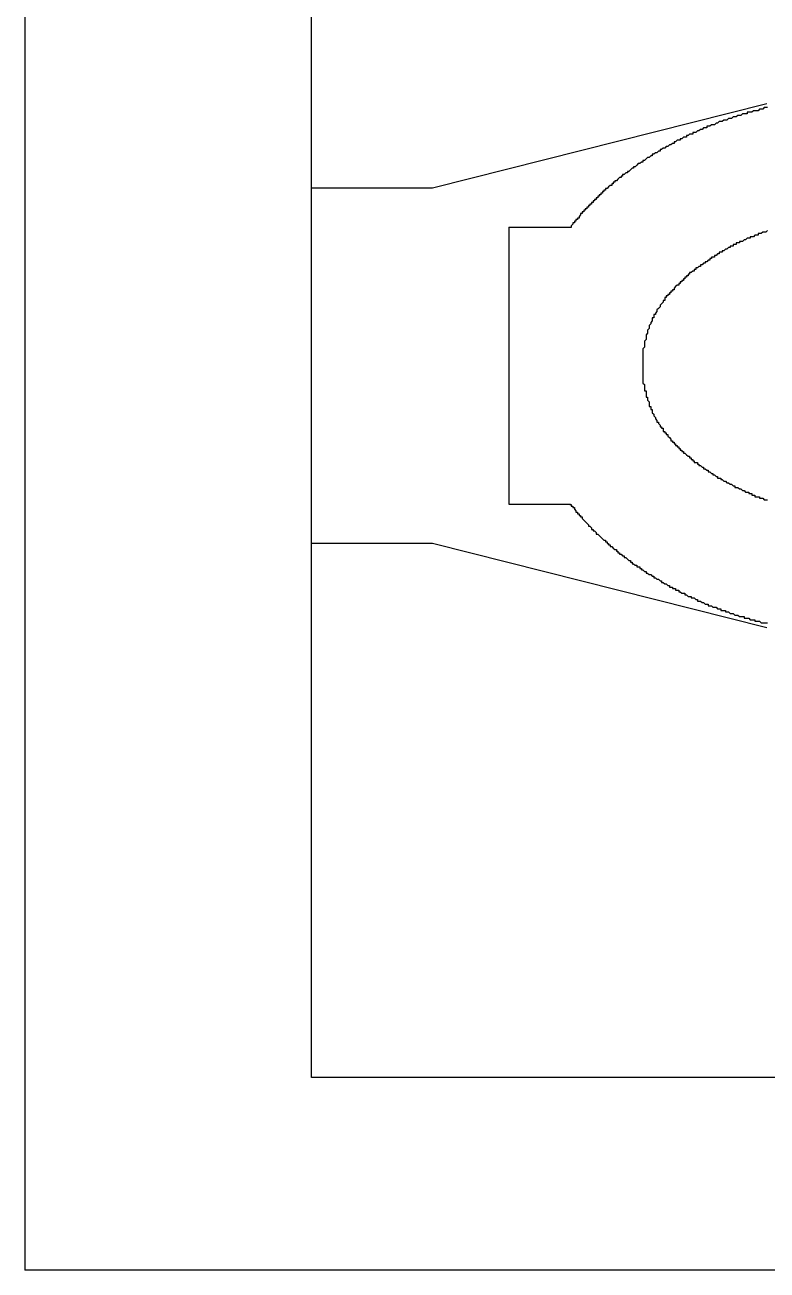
# Model space of a CAD drawing. Header units: inches. Extents: x -233729 to 737493, y -275239 to 196021.
# Drawn here: x 372067 to 372544, y -221366 to -220566 of the extents above; entities that cross this region are included whole.
import ezdxf

# ---------------------------------------------------------------- set-up
doc = ezdxf.new("R2010")
doc.units = ezdxf.units.IN
doc.header["$MEASUREMENT"] = 0
doc.layers.add('_FL_FAC_OFFICES', color=252, linetype='Continuous')
doc.layers.add('_FL_FAC_WALLS', color=252, linetype='Continuous')

# ---------------------------------------------------------------- blocks, each defined once
blk = doc.blocks.new('FL_Building')
at = {"layer": '_FL_FAC_OFFICES', "color": 0}
for p, q in [((2258967.35, -302501.92), (2258967.35, -305645.17)), ((2259151.5, -305521.35), (2259151.5, -303997.35)), ((2259229.29, -304949.85), (2259444.23, -304895.72)), ((2259151.5, -304949.85), (2259229.29, -304949.85)), ((2259151.5, -305178.45), (2259151.5, -304949.85)), ((2259278.5, -304975.25), (2259317.96, -304975.25)), ((2259278.5, -304975.25), (2259278.5, -305153.05)), ((2259278.5, -305153.05), (2259317.96, -305153.05)), ((2259229.29, -305178.45), (2259151.5, -305178.45)), ((2259444.23, -305232.58), (2259229.29, -305178.45)), ((2259444.23, -305232.58), (2259444.23, -305232.58)), ((2260980.3, -305521.35), (2259151.5, -305521.35)), ((2261104.13, -305645.17), (2258967.35, -305645.17))]:
    blk.add_line(p, q, dxfattribs=at)
blk.add_lwpolyline([(2258967.35, -302501.92), (2258967.35, -305645.17)], dxfattribs=at)
for points in [[(2259444.56, -304898.37, 0), (2259443.56, -304898.37, 0), (2259442.56, -304898.37, 0), (2259441.56, -304899.37, 0), (2259441.56, -304899.37, 0), (2259440.56, -304899.37, 0), (2259439.56, -304899.37, 0), (2259439.56, -304899.37, 0), (2259438.56, -304900.37, 0), (2259437.56, -304900.37, 0), (2259436.56, -304900.37, 0), (2259436.56, -304900.37, 0), (2259435.56, -304900.37, 0), (2259434.56, -304901.37, 0), (2259434.56, -304901.37, 0), (2259433.56, -304901.37, 0), (2259432.56, -304901.37, 0), (2259431.56, -304901.37, 0), (2259431.56, -304902.37, 0), (2259430.56, -304902.37, 0), (2259429.56, -304902.37, 0), (2259429.56, -304902.37, 0), (2259428.56, -304902.37, 0), (2259427.56, -304903.37, 0), (2259427.56, -304903.37, 0)], [(2259427.56, -304903.37, 0), (2259426.56, -304903.37, 0), (2259425.56, -304903.37, 0), (2259425.56, -304903.37, 0), (2259424.56, -304904.37, 0), (2259423.56, -304904.37, 0), (2259423.56, -304904.37, 0), (2259422.56, -304904.37, 0), (2259422.56, -304904.37, 0), (2259421.56, -304905.37, 0), (2259420.56, -304905.37, 0), (2259420.56, -304905.37, 0), (2259419.56, -304905.37, 0), (2259419.56, -304905.37, 0), (2259418.56, -304906.37, 0), (2259417.56, -304906.37, 0), (2259417.56, -304906.37, 0), (2259416.56, -304906.37, 0), (2259416.56, -304906.37, 0), (2259415.56, -304907.37, 0), (2259414.56, -304907.37, 0), (2259414.56, -304907.37, 0), (2259413.56, -304907.37, 0), (2259412.56, -304908.37, 0), (2259412.56, -304908.37, 0), (2259411.56, -304908.37, 0), (2259411.56, -304908.37, 0), (2259410.56, -304909.37, 0), (2259409.56, -304909.37, 0), (2259409.56, -304909.37, 0), (2259408.56, -304909.37, 0), (2259408.56, -304909.37, 0), (2259407.56, -304910.37, 0), (2259406.56, -304910.37, 0), (2259406.56, -304910.37, 0), (2259405.56, -304910.37, 0), (2259405.56, -304911.37, 0), (2259404.56, -304911.37, 0), (2259403.56, -304911.37, 0), (2259403.56, -304911.37, 0), (2259402.56, -304912.37, 0), (2259402.56, -304912.37, 0), (2259401.56, -304912.37, 0), (2259401.56, -304912.37, 0), (2259400.56, -304913.37, 0), (2259399.56, -304913.37, 0), (2259399.56, -304913.37, 0), (2259398.56, -304914.37, 0), (2259398.56, -304914.37, 0), (2259397.56, -304914.37, 0), (2259396.56, -304914.37, 0), (2259396.56, -304915.37, 0), (2259395.56, -304915.37, 0), (2259395.56, -304915.37, 0), (2259394.56, -304915.37, 0), (2259393.56, -304916.37, 0), (2259393.56, -304916.37, 0), (2259392.56, -304916.37, 0), (2259392.56, -304917.37, 0), (2259391.56, -304917.37, 0), (2259391.56, -304917.37, 0), (2259390.56, -304917.37, 0), (2259389.56, -304918.37, 0), (2259389.56, -304918.37, 0), (2259388.56, -304918.37, 0), (2259388.56, -304919.37, 0), (2259387.56, -304919.37, 0), (2259387.56, -304919.37, 0), (2259386.56, -304919.37, 0), (2259385.56, -304920.37, 0), (2259385.56, -304920.37, 0), (2259384.56, -304920.37, 0), (2259384.56, -304921.37, 0), (2259383.56, -304921.37, 0), (2259383.56, -304921.37, 0), (2259382.56, -304922.37, 0), (2259381.56, -304922.37, 0), (2259381.56, -304922.37, 0), (2259380.56, -304923.37, 0), (2259380.56, -304923.37, 0), (2259379.56, -304923.37, 0), (2259379.56, -304923.37, 0), (2259378.56, -304924.37, 0), (2259377.56, -304924.37, 0), (2259377.56, -304924.37, 0), (2259376.56, -304925.37, 0), (2259376.56, -304925.37, 0), (2259375.56, -304925.37, 0), (2259375.56, -304926.37, 0), (2259374.56, -304926.37, 0), (2259374.56, -304926.37, 0), (2259373.56, -304927.37, 0), (2259372.56, -304927.37, 0), (2259372.56, -304927.37, 0), (2259371.56, -304928.37, 0), (2259371.56, -304928.37, 0), (2259370.56, -304928.37, 0), (2259370.56, -304929.37, 0), (2259369.56, -304929.37, 0), (2259369.56, -304929.37, 0), (2259368.56, -304930.37, 0), (2259367.56, -304930.37, 0), (2259367.56, -304930.37, 0), (2259366.56, -304931.37, 0), (2259366.56, -304931.37, 0), (2259365.56, -304932.37, 0), (2259365.56, -304932.37, 0), (2259364.56, -304932.37, 0), (2259364.56, -304933.37, 0), (2259363.56, -304933.37, 0), (2259363.56, -304933.37, 0), (2259362.56, -304934.37, 0), (2259362.56, -304934.37, 0), (2259361.56, -304934.37, 0), (2259360.56, -304935.37, 0), (2259360.56, -304935.37, 0), (2259359.56, -304936.37, 0), (2259359.56, -304936.37, 0), (2259358.56, -304936.37, 0), (2259358.56, -304937.37, 0), (2259357.56, -304937.37, 0), (2259357.56, -304937.37, 0), (2259356.56, -304938.37, 0), (2259356.56, -304938.37, 0), (2259355.56, -304939.37, 0), (2259355.56, -304939.37, 0), (2259354.56, -304939.37, 0), (2259354.56, -304940.37, 0), (2259353.56, -304940.37, 0)], [(2259353.56, -304940.37, 0), (2259353.56, -304940.37, 0), (2259352.56, -304941.37, 0), (2259352.56, -304941.37, 0), (2259352.56, -304941.37, 0), (2259352.56, -304941.37, 0), (2259351.56, -304941.37, 0), (2259351.56, -304942.37, 0), (2259351.56, -304942.37, 0), (2259350.56, -304942.37, 0), (2259350.56, -304942.37, 0), (2259350.56, -304943.37, 0), (2259349.56, -304943.37, 0), (2259349.56, -304943.37, 0), (2259349.56, -304943.37, 0), (2259348.56, -304944.37, 0), (2259348.56, -304944.37, 0), (2259348.56, -304944.37, 0), (2259348.56, -304944.37, 0), (2259347.56, -304945.37, 0), (2259347.56, -304945.37, 0), (2259347.56, -304945.37, 0), (2259346.56, -304945.37, 0), (2259346.56, -304946.37, 0), (2259346.56, -304946.37, 0), (2259345.56, -304946.37, 0), (2259345.56, -304946.37, 0), (2259345.56, -304947.37, 0), (2259345.56, -304947.37, 0), (2259344.56, -304947.37, 0), (2259344.56, -304947.37, 0), (2259344.56, -304948.37, 0), (2259343.56, -304948.37, 0), (2259343.56, -304948.37, 0), (2259343.56, -304948.37, 0), (2259342.56, -304949.37, 0), (2259342.56, -304949.37, 0), (2259342.56, -304949.37, 0), (2259342.56, -304949.37, 0), (2259341.56, -304950.37, 0), (2259341.56, -304950.37, 0), (2259341.56, -304950.37, 0), (2259340.56, -304950.37, 0), (2259340.56, -304951.37, 0), (2259340.56, -304951.37, 0), (2259340.56, -304951.37, 0), (2259339.56, -304951.37, 0), (2259339.56, -304952.37, 0), (2259339.56, -304952.37, 0), (2259338.56, -304952.37, 0), (2259338.56, -304953.37, 0), (2259338.56, -304953.37, 0), (2259337.56, -304953.37, 0), (2259337.56, -304953.37, 0), (2259337.56, -304954.37, 0), (2259337.56, -304954.37, 0), (2259336.56, -304954.37, 0), (2259336.56, -304954.37, 0), (2259336.56, -304955.37, 0), (2259336.56, -304955.37, 0), (2259335.56, -304955.37, 0), (2259335.56, -304955.37, 0), (2259335.56, -304956.37, 0), (2259334.56, -304956.37, 0), (2259334.56, -304956.37, 0), (2259334.56, -304957.37, 0), (2259334.56, -304957.37, 0), (2259333.56, -304957.37, 0), (2259333.56, -304957.37, 0), (2259333.56, -304958.37, 0), (2259332.56, -304958.37, 0), (2259332.56, -304958.37, 0), (2259332.56, -304958.37, 0), (2259332.56, -304959.37, 0), (2259331.56, -304959.37, 0), (2259331.56, -304959.37, 0), (2259331.56, -304960.37, 0), (2259331.56, -304960.37, 0), (2259330.56, -304960.37, 0), (2259330.56, -304960.37, 0), (2259330.56, -304961.37, 0), (2259329.56, -304961.37, 0), (2259329.56, -304961.37, 0), (2259329.56, -304962.37, 0), (2259329.56, -304962.37, 0), (2259328.56, -304962.37, 0), (2259328.56, -304962.37, 0), (2259328.56, -304963.37, 0), (2259328.56, -304963.37, 0), (2259327.56, -304963.37, 0), (2259327.56, -304964.37, 0), (2259327.56, -304964.37, 0), (2259326.56, -304964.37, 0), (2259326.56, -304964.37, 0), (2259326.56, -304965.37, 0), (2259326.56, -304965.37, 0), (2259325.56, -304965.37, 0), (2259325.56, -304966.37, 0), (2259325.56, -304966.37, 0), (2259325.56, -304966.37, 0), (2259324.56, -304966.37, 0), (2259324.56, -304967.37, 0), (2259324.56, -304967.37, 0), (2259324.56, -304967.37, 0), (2259323.56, -304968.37, 0), (2259323.56, -304968.37, 0), (2259323.56, -304968.37, 0), (2259323.56, -304969.37, 0), (2259322.56, -304969.37, 0), (2259322.56, -304969.37, 0), (2259322.56, -304969.37, 0), (2259322.56, -304970.37, 0), (2259321.56, -304970.37, 0), (2259321.56, -304970.37, 0), (2259321.56, -304971.37, 0), (2259321.56, -304971.37, 0), (2259320.56, -304971.37, 0), (2259320.56, -304972.37, 0), (2259320.56, -304972.37, 0), (2259320.56, -304972.37, 0), (2259319.56, -304972.37, 0), (2259319.56, -304973.37, 0), (2259319.56, -304973.37, 0), (2259319.56, -304973.37, 0), (2259318.56, -304974.37, 0), (2259318.56, -304974.37, 0), (2259318.56, -304974.37, 0), (2259318.56, -304975.37, 0), (2259317.56, -304975.37, 0)], [(2259444.56, -304977.37, 0), (2259443.56, -304978.37, 0), (2259443.56, -304978.37, 0), (2259442.56, -304978.37, 0), (2259442.56, -304978.37, 0), (2259441.56, -304978.37, 0), (2259441.56, -304978.37, 0), (2259441.56, -304978.37, 0), (2259440.56, -304979.37, 0), (2259440.56, -304979.37, 0), (2259439.56, -304979.37, 0), (2259439.56, -304979.37, 0), (2259439.56, -304979.37, 0), (2259438.56, -304979.37, 0), (2259438.56, -304980.37, 0), (2259437.56, -304980.37, 0), (2259437.56, -304980.37, 0), (2259436.56, -304980.37, 0), (2259436.56, -304980.37, 0), (2259436.56, -304980.37, 0), (2259435.56, -304981.37, 0), (2259435.56, -304981.37, 0), (2259434.56, -304981.37, 0), (2259434.56, -304981.37, 0), (2259434.56, -304981.37, 0), (2259433.56, -304981.37, 0), (2259433.56, -304982.37, 0), (2259432.56, -304982.37, 0), (2259432.56, -304982.37, 0), (2259432.56, -304982.37, 0), (2259431.56, -304982.37, 0), (2259431.56, -304982.37, 0), (2259430.56, -304983.37, 0), (2259430.56, -304983.37, 0), (2259430.56, -304983.37, 0), (2259429.56, -304983.37, 0), (2259429.56, -304983.37, 0), (2259428.56, -304984.37, 0), (2259428.56, -304984.37, 0), (2259428.56, -304984.37, 0), (2259427.56, -304984.37, 0), (2259427.56, -304984.37, 0), (2259426.56, -304984.37, 0), (2259426.56, -304985.37, 0), (2259426.56, -304985.37, 0), (2259425.56, -304985.37, 0), (2259425.56, -304985.37, 0), (2259424.56, -304985.37, 0), (2259424.56, -304986.37, 0), (2259424.56, -304986.37, 0), (2259423.56, -304986.37, 0), (2259423.56, -304986.37, 0), (2259422.56, -304986.37, 0), (2259422.56, -304987.37, 0), (2259422.56, -304987.37, 0), (2259421.56, -304987.37, 0), (2259421.56, -304987.37, 0), (2259420.56, -304987.37, 0), (2259420.56, -304988.37, 0), (2259420.56, -304988.37, 0), (2259419.56, -304988.37, 0), (2259419.56, -304988.37, 0), (2259418.56, -304989.37, 0), (2259418.56, -304989.37, 0), (2259418.56, -304989.37, 0), (2259417.56, -304989.37, 0), (2259417.56, -304989.37, 0), (2259416.56, -304990.37, 0), (2259416.56, -304990.37, 0), (2259416.56, -304990.37, 0), (2259415.56, -304990.37, 0), (2259415.56, -304990.37, 0), (2259415.56, -304991.37, 0), (2259414.56, -304991.37, 0), (2259414.56, -304991.37, 0), (2259413.56, -304991.37, 0), (2259413.56, -304992.37, 0), (2259413.56, -304992.37, 0), (2259412.56, -304992.37, 0), (2259412.56, -304992.37, 0), (2259411.56, -304993.37, 0), (2259411.56, -304993.37, 0), (2259411.56, -304993.37, 0), (2259410.56, -304993.37, 0), (2259410.56, -304993.37, 0), (2259410.56, -304994.37, 0), (2259409.56, -304994.37, 0), (2259409.56, -304994.37, 0), (2259408.56, -304994.37, 0), (2259408.56, -304995.37, 0), (2259408.56, -304995.37, 0), (2259407.56, -304995.37, 0), (2259407.56, -304995.37, 0), (2259407.56, -304996.37, 0), (2259406.56, -304996.37, 0), (2259406.56, -304996.37, 0), (2259406.56, -304996.37, 0), (2259405.56, -304997.37, 0), (2259405.56, -304997.37, 0), (2259404.56, -304997.37, 0), (2259404.56, -304997.37, 0), (2259404.56, -304998.37, 0), (2259403.56, -304998.37, 0), (2259403.56, -304998.37, 0), (2259403.56, -304998.37, 0), (2259402.56, -304999.37, 0), (2259402.56, -304999.37, 0), (2259401.56, -304999.37, 0), (2259401.56, -304999.37, 0), (2259401.56, -305000.37, 0), (2259400.56, -305000.37, 0), (2259400.56, -305000.37, 0), (2259400.56, -305000.37, 0), (2259399.56, -305001.37, 0), (2259399.56, -305001.37, 0), (2259399.56, -305001.37, 0)], [(2259399.56, -305001.37, 0), (2259398.56, -305001.37, 0), (2259398.56, -305001.37, 0), (2259398.56, -305002.37, 0), (2259398.56, -305002.37, 0), (2259398.56, -305002.37, 0), (2259397.56, -305002.37, 0), (2259397.56, -305002.37, 0), (2259397.56, -305002.37, 0), (2259397.56, -305002.37, 0), (2259397.56, -305003.37, 0), (2259397.56, -305003.37, 0), (2259396.56, -305003.37, 0), (2259396.56, -305003.37, 0), (2259396.56, -305003.37, 0), (2259396.56, -305003.37, 0), (2259396.56, -305003.37, 0), (2259395.56, -305004.37, 0), (2259395.56, -305004.37, 0), (2259395.56, -305004.37, 0), (2259395.56, -305004.37, 0), (2259395.56, -305004.37, 0), (2259395.56, -305004.37, 0), (2259394.56, -305004.37, 0), (2259394.56, -305005.37, 0), (2259394.56, -305005.37, 0), (2259394.56, -305005.37, 0), (2259394.56, -305005.37, 0), (2259394.56, -305005.37, 0), (2259393.56, -305005.37, 0), (2259393.56, -305006.37, 0), (2259393.56, -305006.37, 0), (2259393.56, -305006.37, 0), (2259393.56, -305006.37, 0), (2259392.56, -305006.37, 0), (2259392.56, -305006.37, 0), (2259392.56, -305006.37, 0), (2259392.56, -305007.37, 0), (2259392.56, -305007.37, 0), (2259392.56, -305007.37, 0), (2259391.56, -305007.37, 0), (2259391.56, -305007.37, 0), (2259391.56, -305007.37, 0), (2259391.56, -305008.37, 0), (2259391.56, -305008.37, 0), (2259391.56, -305008.37, 0), (2259390.56, -305008.37, 0), (2259390.56, -305008.37, 0), (2259390.56, -305008.37, 0), (2259390.56, -305008.37, 0), (2259390.56, -305009.37, 0), (2259389.56, -305009.37, 0), (2259389.56, -305009.37, 0), (2259389.56, -305009.37, 0), (2259389.56, -305009.37, 0), (2259389.56, -305009.37, 0), (2259389.56, -305010.37, 0), (2259388.56, -305010.37, 0), (2259388.56, -305010.37, 0), (2259388.56, -305010.37, 0), (2259388.56, -305010.37, 0), (2259388.56, -305010.37, 0), (2259388.56, -305011.37, 0), (2259387.56, -305011.37, 0), (2259387.56, -305011.37, 0), (2259387.56, -305011.37, 0), (2259387.56, -305011.37, 0), (2259387.56, -305011.37, 0), (2259387.56, -305012.37, 0), (2259386.56, -305012.37, 0), (2259386.56, -305012.37, 0), (2259386.56, -305012.37, 0), (2259386.56, -305012.37, 0), (2259386.56, -305012.37, 0), (2259386.56, -305012.37, 0), (2259385.56, -305013.37, 0), (2259385.56, -305013.37, 0), (2259385.56, -305013.37, 0), (2259385.56, -305013.37, 0), (2259385.56, -305013.37, 0), (2259385.56, -305013.37, 0), (2259384.56, -305014.37, 0), (2259384.56, -305014.37, 0), (2259384.56, -305014.37, 0), (2259384.56, -305014.37, 0), (2259384.56, -305014.37, 0), (2259384.56, -305015.37, 0), (2259384.56, -305015.37, 0), (2259383.56, -305015.37, 0), (2259383.56, -305015.37, 0), (2259383.56, -305015.37, 0), (2259383.56, -305015.37, 0), (2259383.56, -305016.37, 0), (2259383.56, -305016.37, 0), (2259382.56, -305016.37, 0), (2259382.56, -305016.37, 0), (2259382.56, -305016.37, 0), (2259382.56, -305016.37, 0), (2259382.56, -305017.37, 0), (2259382.56, -305017.37, 0), (2259382.56, -305017.37, 0), (2259381.56, -305017.37, 0), (2259381.56, -305017.37, 0), (2259381.56, -305017.37, 0), (2259381.56, -305018.37, 0), (2259381.56, -305018.37, 0), (2259381.56, -305018.37, 0), (2259380.56, -305018.37, 0), (2259380.56, -305018.37, 0), (2259380.56, -305019.37, 0), (2259380.56, -305019.37, 0), (2259380.56, -305019.37, 0), (2259380.56, -305019.37, 0), (2259380.56, -305019.37, 0), (2259379.56, -305019.37, 0), (2259379.56, -305020.37, 0), (2259379.56, -305020.37, 0), (2259379.56, -305020.37, 0), (2259379.56, -305020.37, 0), (2259379.56, -305020.37, 0), (2259378.56, -305020.37, 0), (2259378.56, -305021.37, 0), (2259378.56, -305021.37, 0), (2259378.56, -305021.37, 0), (2259378.56, -305021.37, 0), (2259378.56, -305021.37, 0), (2259378.56, -305022.37, 0), (2259377.56, -305022.37, 0), (2259377.56, -305022.37, 0)], [(2259377.56, -305022.37, 0), (2259377.56, -305022.37, 0), (2259377.56, -305023.37, 0), (2259376.56, -305024.37, 0), (2259376.56, -305024.37, 0), (2259375.56, -305025.37, 0), (2259375.56, -305025.37, 0), (2259375.56, -305026.37, 0), (2259374.56, -305027.37, 0), (2259374.56, -305027.37, 0), (2259373.56, -305028.37, 0), (2259373.56, -305028.37, 0), (2259373.56, -305029.37, 0), (2259372.56, -305030.37, 0), (2259372.56, -305030.37, 0), (2259372.56, -305031.37, 0), (2259371.56, -305031.37, 0), (2259371.56, -305032.37, 0), (2259371.56, -305033.37, 0), (2259370.56, -305033.37, 0), (2259370.56, -305034.37, 0), (2259370.56, -305035.37, 0), (2259370.56, -305035.37, 0), (2259369.56, -305036.37, 0), (2259369.56, -305036.37, 0), (2259369.56, -305037.37, 0), (2259368.56, -305038.37, 0), (2259368.56, -305038.37, 0), (2259368.56, -305039.37, 0), (2259368.56, -305040.37, 0), (2259368.56, -305040.37, 0), (2259367.56, -305041.37, 0), (2259367.56, -305042.37, 0), (2259367.56, -305042.37, 0), (2259367.56, -305043.37, 0), (2259366.56, -305044.37, 0), (2259366.56, -305044.37, 0), (2259366.56, -305045.37, 0), (2259366.56, -305046.37, 0), (2259366.56, -305046.37, 0), (2259366.56, -305047.37, 0), (2259365.56, -305048.37, 0), (2259365.56, -305048.37, 0), (2259365.56, -305049.37, 0), (2259365.56, -305050.37, 0), (2259365.56, -305051.37, 0), (2259365.56, -305051.37, 0), (2259365.56, -305052.37, 0), (2259364.56, -305053.37, 0), (2259364.56, -305053.37, 0), (2259364.56, -305054.37, 0), (2259364.56, -305055.37, 0), (2259364.56, -305055.37, 0), (2259364.56, -305056.37, 0), (2259364.56, -305057.37, 0), (2259364.56, -305057.37, 0), (2259364.56, -305058.37, 0), (2259364.56, -305059.37, 0), (2259364.56, -305060.37, 0), (2259364.56, -305060.37, 0), (2259364.56, -305061.37, 0), (2259364.56, -305062.37, 0), (2259364.56, -305062.37, 0), (2259364.56, -305063.37, 0), (2259364.56, -305064.37, 0), (2259364.56, -305064.37, 0), (2259364.56, -305065.37, 0), (2259364.56, -305066.37, 0), (2259364.56, -305067.37, 0), (2259364.56, -305067.37, 0), (2259364.56, -305068.37, 0), (2259364.56, -305069.37, 0), (2259364.56, -305069.37, 0), (2259364.56, -305070.37, 0), (2259364.56, -305071.37, 0), (2259364.56, -305071.37, 0), (2259364.56, -305072.37, 0), (2259364.56, -305073.37, 0), (2259364.56, -305074.37, 0), (2259364.56, -305074.37, 0), (2259364.56, -305075.37, 0), (2259365.56, -305076.37, 0), (2259365.56, -305076.37, 0), (2259365.56, -305077.37, 0), (2259365.56, -305078.37, 0), (2259365.56, -305078.37, 0), (2259365.56, -305079.37, 0), (2259365.56, -305080.37, 0), (2259366.56, -305080.37, 0), (2259366.56, -305081.37, 0), (2259366.56, -305082.37, 0), (2259366.56, -305082.37, 0), (2259366.56, -305083.37, 0), (2259366.56, -305084.37, 0), (2259367.56, -305084.37, 0), (2259367.56, -305085.37, 0), (2259367.56, -305086.37, 0), (2259367.56, -305086.37, 0), (2259368.56, -305087.37, 0), (2259368.56, -305088.37, 0), (2259368.56, -305088.37, 0), (2259368.56, -305089.37, 0), (2259368.56, -305090.37, 0), (2259369.56, -305090.37, 0), (2259369.56, -305091.37, 0), (2259369.56, -305092.37, 0), (2259370.56, -305092.37, 0), (2259370.56, -305093.37, 0), (2259370.56, -305094.37, 0), (2259370.56, -305094.37, 0), (2259371.56, -305095.37, 0), (2259371.56, -305096.37, 0), (2259371.56, -305096.37, 0), (2259372.56, -305097.37, 0), (2259372.56, -305097.37, 0), (2259372.56, -305098.37, 0), (2259373.56, -305099.37, 0), (2259373.56, -305099.37, 0), (2259373.56, -305100.37, 0), (2259374.56, -305100.37, 0), (2259374.56, -305101.37, 0), (2259375.56, -305102.37, 0), (2259375.56, -305102.37, 0), (2259375.56, -305103.37, 0), (2259376.56, -305103.37, 0), (2259376.56, -305104.37, 0), (2259377.56, -305104.37, 0), (2259377.56, -305105.37, 0), (2259377.56, -305106.37, 0)], [(2259377.56, -305106.37, 0), (2259377.56, -305106.37, 0), (2259378.56, -305106.37, 0), (2259378.56, -305106.37, 0), (2259378.56, -305106.37, 0), (2259378.56, -305107.37, 0), (2259378.56, -305107.37, 0), (2259378.56, -305107.37, 0), (2259378.56, -305107.37, 0), (2259379.56, -305107.37, 0), (2259379.56, -305107.37, 0), (2259379.56, -305108.37, 0), (2259379.56, -305108.37, 0), (2259379.56, -305108.37, 0), (2259379.56, -305108.37, 0), (2259380.56, -305108.37, 0), (2259380.56, -305109.37, 0), (2259380.56, -305109.37, 0), (2259380.56, -305109.37, 0), (2259380.56, -305109.37, 0), (2259380.56, -305109.37, 0), (2259380.56, -305109.37, 0), (2259381.56, -305110.37, 0), (2259381.56, -305110.37, 0), (2259381.56, -305110.37, 0), (2259381.56, -305110.37, 0), (2259381.56, -305110.37, 0), (2259381.56, -305110.37, 0), (2259382.56, -305111.37, 0), (2259382.56, -305111.37, 0), (2259382.56, -305111.37, 0), (2259382.56, -305111.37, 0), (2259382.56, -305111.37, 0), (2259382.56, -305111.37, 0), (2259382.56, -305112.37, 0), (2259383.56, -305112.37, 0), (2259383.56, -305112.37, 0), (2259383.56, -305112.37, 0), (2259383.56, -305112.37, 0), (2259383.56, -305113.37, 0), (2259383.56, -305113.37, 0), (2259384.56, -305113.37, 0), (2259384.56, -305113.37, 0), (2259384.56, -305113.37, 0), (2259384.56, -305113.37, 0), (2259384.56, -305114.37, 0), (2259384.56, -305114.37, 0), (2259384.56, -305114.37, 0), (2259385.56, -305114.37, 0), (2259385.56, -305114.37, 0), (2259385.56, -305114.37, 0), (2259385.56, -305115.37, 0), (2259385.56, -305115.37, 0), (2259385.56, -305115.37, 0), (2259386.56, -305115.37, 0), (2259386.56, -305115.37, 0), (2259386.56, -305115.37, 0), (2259386.56, -305116.37, 0), (2259386.56, -305116.37, 0), (2259386.56, -305116.37, 0), (2259387.56, -305116.37, 0), (2259387.56, -305116.37, 0), (2259387.56, -305116.37, 0), (2259387.56, -305117.37, 0), (2259387.56, -305117.37, 0), (2259387.56, -305117.37, 0), (2259388.56, -305117.37, 0), (2259388.56, -305117.37, 0), (2259388.56, -305117.37, 0), (2259388.56, -305118.37, 0), (2259388.56, -305118.37, 0), (2259388.56, -305118.37, 0), (2259389.56, -305118.37, 0), (2259389.56, -305118.37, 0), (2259389.56, -305118.37, 0), (2259389.56, -305118.37, 0), (2259389.56, -305119.37, 0), (2259389.56, -305119.37, 0), (2259390.56, -305119.37, 0), (2259390.56, -305119.37, 0), (2259390.56, -305119.37, 0), (2259390.56, -305119.37, 0), (2259390.56, -305120.37, 0), (2259391.56, -305120.37, 0), (2259391.56, -305120.37, 0), (2259391.56, -305120.37, 0), (2259391.56, -305120.37, 0), (2259391.56, -305120.37, 0), (2259391.56, -305120.37, 0), (2259392.56, -305121.37, 0), (2259392.56, -305121.37, 0), (2259392.56, -305121.37, 0), (2259392.56, -305121.37, 0), (2259392.56, -305121.37, 0), (2259392.56, -305121.37, 0), (2259393.56, -305122.37, 0), (2259393.56, -305122.37, 0), (2259393.56, -305122.37, 0), (2259393.56, -305122.37, 0), (2259393.56, -305122.37, 0), (2259394.56, -305122.37, 0), (2259394.56, -305122.37, 0), (2259394.56, -305123.37, 0), (2259394.56, -305123.37, 0), (2259394.56, -305123.37, 0), (2259394.56, -305123.37, 0), (2259395.56, -305123.37, 0), (2259395.56, -305123.37, 0), (2259395.56, -305124.37, 0), (2259395.56, -305124.37, 0), (2259395.56, -305124.37, 0), (2259395.56, -305124.37, 0), (2259396.56, -305124.37, 0), (2259396.56, -305124.37, 0), (2259396.56, -305124.37, 0), (2259396.56, -305125.37, 0), (2259396.56, -305125.37, 0), (2259397.56, -305125.37, 0), (2259397.56, -305125.37, 0), (2259397.56, -305125.37, 0), (2259397.56, -305125.37, 0), (2259397.56, -305125.37, 0), (2259397.56, -305126.37, 0), (2259398.56, -305126.37, 0), (2259398.56, -305126.37, 0), (2259398.56, -305126.37, 0), (2259398.56, -305126.37, 0), (2259398.56, -305126.37, 0), (2259399.56, -305126.37, 0)], [(2259399.56, -305126.37, 0), (2259399.56, -305127.37, 0), (2259399.56, -305127.37, 0), (2259400.56, -305127.37, 0), (2259400.56, -305127.37, 0), (2259400.56, -305128.37, 0), (2259401.56, -305128.37, 0), (2259401.56, -305128.37, 0), (2259401.56, -305128.37, 0), (2259402.56, -305129.37, 0), (2259402.56, -305129.37, 0), (2259403.56, -305129.37, 0), (2259403.56, -305129.37, 0), (2259403.56, -305130.37, 0), (2259404.56, -305130.37, 0), (2259404.56, -305130.37, 0), (2259404.56, -305130.37, 0), (2259405.56, -305131.37, 0), (2259405.56, -305131.37, 0), (2259406.56, -305131.37, 0), (2259406.56, -305131.37, 0), (2259406.56, -305132.37, 0), (2259407.56, -305132.37, 0), (2259407.56, -305132.37, 0), (2259407.56, -305132.37, 0), (2259408.56, -305133.37, 0), (2259408.56, -305133.37, 0), (2259408.56, -305133.37, 0), (2259409.56, -305133.37, 0), (2259409.56, -305134.37, 0), (2259410.56, -305134.37, 0), (2259410.56, -305134.37, 0), (2259410.56, -305134.37, 0), (2259411.56, -305135.37, 0), (2259411.56, -305135.37, 0), (2259411.56, -305135.37, 0), (2259412.56, -305135.37, 0), (2259412.56, -305136.37, 0), (2259413.56, -305136.37, 0), (2259413.56, -305136.37, 0), (2259413.56, -305136.37, 0), (2259414.56, -305136.37, 0), (2259414.56, -305137.37, 0), (2259415.56, -305137.37, 0), (2259415.56, -305137.37, 0), (2259415.56, -305137.37, 0), (2259416.56, -305138.37, 0), (2259416.56, -305138.37, 0), (2259416.56, -305138.37, 0), (2259417.56, -305138.37, 0), (2259417.56, -305138.37, 0), (2259418.56, -305139.37, 0), (2259418.56, -305139.37, 0), (2259418.56, -305139.37, 0), (2259419.56, -305139.37, 0), (2259419.56, -305139.37, 0), (2259420.56, -305140.37, 0), (2259420.56, -305140.37, 0), (2259420.56, -305140.37, 0), (2259421.56, -305140.37, 0), (2259421.56, -305140.37, 0), (2259422.56, -305141.37, 0), (2259422.56, -305141.37, 0), (2259422.56, -305141.37, 0), (2259423.56, -305141.37, 0), (2259423.56, -305142.37, 0), (2259424.56, -305142.37, 0), (2259424.56, -305142.37, 0), (2259424.56, -305142.37, 0), (2259425.56, -305142.37, 0), (2259425.56, -305142.37, 0), (2259426.56, -305143.37, 0), (2259426.56, -305143.37, 0), (2259426.56, -305143.37, 0), (2259427.56, -305143.37, 0), (2259427.56, -305143.37, 0), (2259428.56, -305144.37, 0), (2259428.56, -305144.37, 0), (2259428.56, -305144.37, 0), (2259429.56, -305144.37, 0), (2259429.56, -305144.37, 0), (2259430.56, -305145.37, 0), (2259430.56, -305145.37, 0), (2259430.56, -305145.37, 0), (2259431.56, -305145.37, 0), (2259431.56, -305145.37, 0), (2259432.56, -305145.37, 0), (2259432.56, -305146.37, 0), (2259432.56, -305146.37, 0), (2259433.56, -305146.37, 0), (2259433.56, -305146.37, 0), (2259434.56, -305146.37, 0), (2259434.56, -305147.37, 0), (2259434.56, -305147.37, 0), (2259435.56, -305147.37, 0), (2259435.56, -305147.37, 0), (2259436.56, -305147.37, 0), (2259436.56, -305147.37, 0), (2259436.56, -305148.37, 0), (2259437.56, -305148.37, 0), (2259437.56, -305148.37, 0), (2259438.56, -305148.37, 0), (2259438.56, -305148.37, 0), (2259439.56, -305148.37, 0), (2259439.56, -305148.37, 0), (2259439.56, -305149.37, 0), (2259440.56, -305149.37, 0), (2259440.56, -305149.37, 0), (2259441.56, -305149.37, 0), (2259441.56, -305149.37, 0), (2259441.56, -305149.37, 0), (2259442.56, -305150.37, 0), (2259442.56, -305150.37, 0), (2259443.56, -305150.37, 0), (2259443.56, -305150.37, 0), (2259444.56, -305150.37, 0)], [(2259317.56, -305153.37, 0), (2259318.56, -305153.37, 0), (2259318.56, -305153.37, 0), (2259318.56, -305154.37, 0), (2259318.56, -305154.37, 0), (2259319.56, -305154.37, 0), (2259319.56, -305155.37, 0), (2259319.56, -305155.37, 0), (2259319.56, -305155.37, 0), (2259320.56, -305155.37, 0), (2259320.56, -305156.37, 0), (2259320.56, -305156.37, 0), (2259320.56, -305156.37, 0), (2259321.56, -305157.37, 0), (2259321.56, -305157.37, 0), (2259321.56, -305157.37, 0), (2259321.56, -305158.37, 0), (2259322.56, -305158.37, 0), (2259322.56, -305158.37, 0), (2259322.56, -305158.37, 0), (2259322.56, -305159.37, 0), (2259323.56, -305159.37, 0), (2259323.56, -305159.37, 0), (2259323.56, -305160.37, 0), (2259323.56, -305160.37, 0), (2259324.56, -305160.37, 0), (2259324.56, -305160.37, 0), (2259324.56, -305161.37, 0), (2259324.56, -305161.37, 0), (2259325.56, -305161.37, 0), (2259325.56, -305162.37, 0), (2259325.56, -305162.37, 0), (2259325.56, -305162.37, 0), (2259326.56, -305163.37, 0), (2259326.56, -305163.37, 0), (2259326.56, -305163.37, 0), (2259326.56, -305163.37, 0), (2259327.56, -305164.37, 0), (2259327.56, -305164.37, 0), (2259327.56, -305164.37, 0), (2259328.56, -305165.37, 0), (2259328.56, -305165.37, 0), (2259328.56, -305165.37, 0), (2259328.56, -305165.37, 0), (2259329.56, -305166.37, 0), (2259329.56, -305166.37, 0), (2259329.56, -305166.37, 0), (2259329.56, -305167.37, 0), (2259330.56, -305167.37, 0), (2259330.56, -305167.37, 0), (2259330.56, -305167.37, 0), (2259331.56, -305168.37, 0), (2259331.56, -305168.37, 0), (2259331.56, -305168.37, 0), (2259331.56, -305169.37, 0), (2259332.56, -305169.37, 0), (2259332.56, -305169.37, 0), (2259332.56, -305169.37, 0), (2259332.56, -305170.37, 0), (2259333.56, -305170.37, 0), (2259333.56, -305170.37, 0), (2259333.56, -305170.37, 0), (2259334.56, -305171.37, 0), (2259334.56, -305171.37, 0), (2259334.56, -305171.37, 0), (2259334.56, -305172.37, 0), (2259335.56, -305172.37, 0), (2259335.56, -305172.37, 0), (2259335.56, -305172.37, 0), (2259336.56, -305173.37, 0), (2259336.56, -305173.37, 0), (2259336.56, -305173.37, 0), (2259336.56, -305173.37, 0), (2259337.56, -305174.37, 0), (2259337.56, -305174.37, 0), (2259337.56, -305174.37, 0), (2259337.56, -305174.37, 0), (2259338.56, -305175.37, 0), (2259338.56, -305175.37, 0), (2259338.56, -305175.37, 0), (2259339.56, -305176.37, 0), (2259339.56, -305176.37, 0), (2259339.56, -305176.37, 0), (2259340.56, -305176.37, 0), (2259340.56, -305177.37, 0), (2259340.56, -305177.37, 0), (2259340.56, -305177.37, 0), (2259341.56, -305177.37, 0), (2259341.56, -305178.37, 0), (2259341.56, -305178.37, 0), (2259342.56, -305178.37, 0), (2259342.56, -305178.37, 0), (2259342.56, -305179.37, 0), (2259342.56, -305179.37, 0), (2259343.56, -305179.37, 0), (2259343.56, -305179.37, 0), (2259343.56, -305180.37, 0), (2259344.56, -305180.37, 0), (2259344.56, -305180.37, 0), (2259344.56, -305180.37, 0), (2259345.56, -305181.37, 0), (2259345.56, -305181.37, 0), (2259345.56, -305181.37, 0), (2259345.56, -305181.37, 0), (2259346.56, -305182.37, 0), (2259346.56, -305182.37, 0), (2259346.56, -305182.37, 0), (2259347.56, -305182.37, 0), (2259347.56, -305183.37, 0), (2259347.56, -305183.37, 0), (2259348.56, -305183.37, 0), (2259348.56, -305183.37, 0), (2259348.56, -305184.37, 0), (2259348.56, -305184.37, 0), (2259349.56, -305184.37, 0), (2259349.56, -305184.37, 0), (2259349.56, -305185.37, 0), (2259350.56, -305185.37, 0), (2259350.56, -305185.37, 0), (2259350.56, -305185.37, 0), (2259351.56, -305186.37, 0), (2259351.56, -305186.37, 0), (2259351.56, -305186.37, 0), (2259352.56, -305186.37, 0), (2259352.56, -305187.37, 0), (2259352.56, -305187.37, 0), (2259352.56, -305187.37, 0), (2259353.56, -305187.37, 0), (2259353.56, -305187.37, 0)], [(2259353.56, -305187.37, 0), (2259354.56, -305188.37, 0), (2259354.56, -305188.37, 0), (2259355.56, -305189.37, 0), (2259355.56, -305189.37, 0), (2259356.56, -305189.37, 0), (2259356.56, -305190.37, 0), (2259357.56, -305190.37, 0), (2259357.56, -305191.37, 0), (2259358.56, -305191.37, 0), (2259358.56, -305191.37, 0), (2259359.56, -305192.37, 0), (2259359.56, -305192.37, 0), (2259360.56, -305192.37, 0), (2259360.56, -305193.37, 0), (2259361.56, -305193.37, 0), (2259362.56, -305193.37, 0), (2259362.56, -305194.37, 0), (2259363.56, -305194.37, 0), (2259363.56, -305195.37, 0), (2259364.56, -305195.37, 0), (2259364.56, -305195.37, 0), (2259365.56, -305196.37, 0), (2259365.56, -305196.37, 0), (2259366.56, -305196.37, 0), (2259366.56, -305197.37, 0), (2259367.56, -305197.37, 0), (2259367.56, -305197.37, 0), (2259368.56, -305198.37, 0), (2259369.56, -305198.37, 0), (2259369.56, -305198.37, 0), (2259370.56, -305199.37, 0), (2259370.56, -305199.37, 0), (2259371.56, -305199.37, 0), (2259371.56, -305200.37, 0), (2259372.56, -305200.37, 0), (2259372.56, -305200.37, 0), (2259373.56, -305201.37, 0), (2259374.56, -305201.37, 0), (2259374.56, -305201.37, 0), (2259375.56, -305202.37, 0), (2259375.56, -305202.37, 0), (2259376.56, -305202.37, 0), (2259376.56, -305203.37, 0), (2259377.56, -305203.37, 0), (2259377.56, -305203.37, 0), (2259378.56, -305204.37, 0), (2259379.56, -305204.37, 0), (2259379.56, -305204.37, 0), (2259380.56, -305205.37, 0), (2259380.56, -305205.37, 0), (2259381.56, -305205.37, 0), (2259381.56, -305206.37, 0), (2259382.56, -305206.37, 0), (2259383.56, -305206.37, 0), (2259383.56, -305207.37, 0), (2259384.56, -305207.37, 0), (2259384.56, -305207.37, 0), (2259385.56, -305207.37, 0), (2259385.56, -305208.37, 0), (2259386.56, -305208.37, 0), (2259387.56, -305208.37, 0), (2259387.56, -305209.37, 0), (2259388.56, -305209.37, 0), (2259388.56, -305209.37, 0), (2259389.56, -305210.37, 0), (2259389.56, -305210.37, 0), (2259390.56, -305210.37, 0), (2259391.56, -305210.37, 0), (2259391.56, -305211.37, 0), (2259392.56, -305211.37, 0), (2259392.56, -305211.37, 0), (2259393.56, -305212.37, 0), (2259393.56, -305212.37, 0), (2259394.56, -305212.37, 0), (2259395.56, -305212.37, 0), (2259395.56, -305213.37, 0), (2259396.56, -305213.37, 0), (2259396.56, -305213.37, 0), (2259397.56, -305213.37, 0), (2259398.56, -305214.37, 0), (2259398.56, -305214.37, 0), (2259399.56, -305214.37, 0), (2259399.56, -305215.37, 0), (2259400.56, -305215.37, 0), (2259401.56, -305215.37, 0), (2259401.56, -305215.37, 0), (2259402.56, -305216.37, 0), (2259402.56, -305216.37, 0), (2259403.56, -305216.37, 0), (2259403.56, -305216.37, 0), (2259404.56, -305217.37, 0), (2259405.56, -305217.37, 0), (2259405.56, -305217.37, 0), (2259406.56, -305217.37, 0), (2259406.56, -305218.37, 0), (2259407.56, -305218.37, 0), (2259408.56, -305218.37, 0), (2259408.56, -305218.37, 0), (2259409.56, -305219.37, 0), (2259409.56, -305219.37, 0), (2259410.56, -305219.37, 0), (2259411.56, -305219.37, 0), (2259411.56, -305219.37, 0), (2259412.56, -305220.37, 0), (2259412.56, -305220.37, 0), (2259413.56, -305220.37, 0), (2259414.56, -305220.37, 0), (2259414.56, -305221.37, 0), (2259415.56, -305221.37, 0), (2259416.56, -305221.37, 0), (2259416.56, -305221.37, 0), (2259417.56, -305221.37, 0), (2259417.56, -305222.37, 0), (2259418.56, -305222.37, 0), (2259419.56, -305222.37, 0), (2259419.56, -305222.37, 0), (2259420.56, -305223.37, 0), (2259420.56, -305223.37, 0), (2259421.56, -305223.37, 0), (2259422.56, -305223.37, 0), (2259422.56, -305223.37, 0), (2259423.56, -305224.37, 0), (2259423.56, -305224.37, 0), (2259424.56, -305224.37, 0), (2259425.56, -305224.37, 0), (2259425.56, -305224.37, 0), (2259426.56, -305225.37, 0), (2259427.56, -305225.37, 0)], [(2259427.56, -305225.37, 0), (2259427.56, -305225.37, 0), (2259428.56, -305225.37, 0), (2259429.56, -305225.37, 0), (2259429.56, -305226.37, 0), (2259430.56, -305226.37, 0), (2259431.56, -305226.37, 0), (2259431.56, -305226.37, 0), (2259432.56, -305226.37, 0), (2259433.56, -305227.37, 0), (2259434.56, -305227.37, 0), (2259434.56, -305227.37, 0), (2259435.56, -305227.37, 0), (2259436.56, -305227.37, 0), (2259436.56, -305228.37, 0), (2259437.56, -305228.37, 0), (2259438.56, -305228.37, 0), (2259439.56, -305228.37, 0), (2259439.56, -305228.37, 0), (2259440.56, -305229.37, 0), (2259441.56, -305229.37, 0), (2259441.56, -305229.37, 0), (2259442.56, -305229.37, 0), (2259443.56, -305229.37, 0), (2259444.56, -305229.37, 0)]]:
    blk.add_polyline3d(points, dxfattribs=at)
blk = doc.blocks.new('A$C667968a6')
at = {"layer": '_FL_FAC_WALLS', "linetype": 'Continuous', "lineweight": -3}
blk.add_blockref('FL_Building', (-2249813.75, 156686.16), dxfattribs=at)

msp = doc.modelspace()

# ---------------------------------------------------------------- block references
msp.add_blockref('A$C667968a6', (362913.6874, -72406.61113, -162219.4368))

doc.saveas('drawing.dxf')
